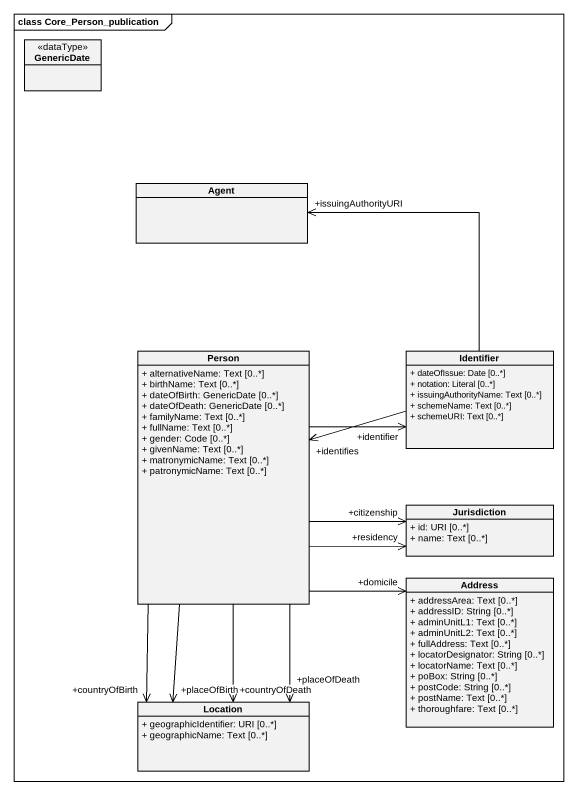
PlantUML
@startuml
mainframe class Core_Person_publication
hide circle
hide empty members
skinparam classAttributeIconSize 0
class GenericDate <<dataType>>
class "Agent" as Agent_
class "Person" as Person_ {
  + alternativeName: Text [0..*]
  + birthName: Text [0..*]
  + dateOfBirth: GenericDate [0..*]
  + dateOfDeath: GenericDate [0..*]
  + familyName: Text [0..*]
  + fullName: Text [0..*]
  + gender: Code [0..*]
  + givenName: Text [0..*]
  + matronymicName: Text [0..*]
  + patronymicName: Text [0..*]
}
class Identifier {
  + dateOfIssue: Date [0..*]
  + notation: Literal [0..*]
  + issuingAuthorityName: Text [0..*]
  + schemeName: Text [0..*]
  + schemeURI: Text [0..*]
}
class Jurisdiction {
  + id: URI [0..*]
  + name: Text [0..*]
}
class Address {
  + addressArea: Text [0..*]
  + addressID: String [0..*]
  + adminUnitL1: Text [0..*]
  + adminUnitL2: Text [0..*]
  + fullAddress: Text [0..*]
  + locatorDesignator: String [0..*]
  + locatorName: Text [0..*]
  + poBox: String [0..*]
  + postCode: String [0..*]
  + postName: Text [0..*]
  + thoroughfare: Text [0..*]
}
class Location {
  + geographicIdentifier: URI [0..*]
  + geographicName: Text [0..*]
}
Person_ -right-> "+identifier" Identifier
Person_ -right-> "+citizenship" Jurisdiction
Person_ -right-> "+residency" Jurisdiction
Person_ --> "+domicile" Address
Person_ --> "+countryOfBirth" Location
Person_ --> "+placeOfBirth" Location
Person_ --> "+countryOfDeath" Location
Person_ --> "+placeOfDeath" Location
Identifier -up-> "+issuingAuthorityURI" Agent_
Identifier -left-> "+identifies" Person_
@enduml
